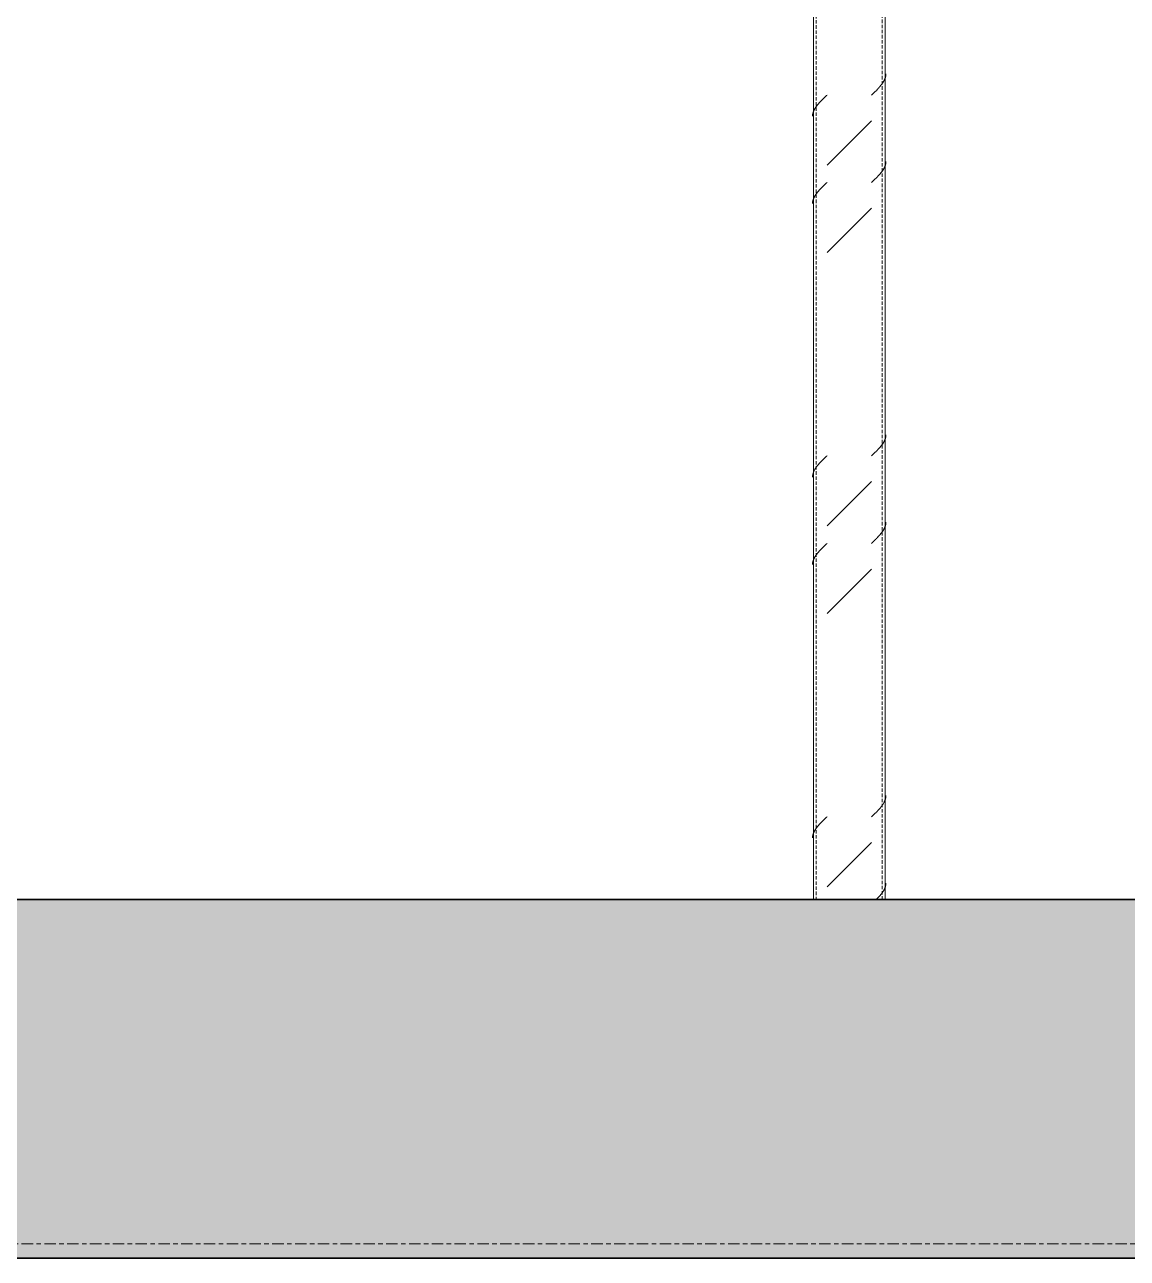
# Model space of a CAD drawing. Header units: centimetres. Extents: x -336 to 16318, y -437 to 1921.
# Drawn here: x 1491.2 to 1644.8, y 44 to 215.9 of the extents above; entities that cross this region are included whole.
import ezdxf

# ---------------------------------------------------------------- set-up
doc = ezdxf.new("R2010")
doc.units = ezdxf.units.CM
doc.linetypes.add('Centre', pattern=[3.175, 0.635, -0.475, 1.59, -0.475])
doc.linetypes.add('Hidden', pattern=[0.714375, 0.47625, -0.238125])
for name, color, linetype, lineweight in [('A-FLOR', 7, 'Continuous', 9), ('A-FLOR-LEVL', 7, 'Continuous', 9), ('A-FLOR-PATT', 7, 'Continuous', 35), ('S-COLS', 7, 'Continuous', 9)]:
    doc.layers.add(name, color=color, linetype=linetype, lineweight=lineweight)

# ---------------------------------------------------------------- blocks, each defined once
blk = doc.blocks.new('PQ_RVR_EST-01_ZZ_ZZ_MO_T_A_rvt-1-Section 6')
at = {"layer": 'A-FLOR-PATT', "lineweight": 9, "true_color": 0x9a9a9a}
h = blk.add_hatch(color=253, dxfattribs=at)
h.paths.add_polyline_path([(5847.05, 44), (5883.73, 44), (5883.73, 94), (3167.55, 94), (3167.55, 89.8), (3171.87, 89.8), (3171.87, 88.8), (3172, 88.8), (3172, 87.8), (3170.5, 87.8), (3170.5, 87.3), (3172, 87.3), (3172, 78.3), (3168.8, 78.3), (3168.8, 68.3), (3173, 68.3), (3172.94, 67.3), (3163, 67.3), (3163.07, 68.3), (3167.21, 68.3), (3167.21, 78.3), (3082.8, 78.3), (3082.8, 68.3), (3087, 68.3), (3086.94, 67.3), (3077, 67.3), (3077.07, 68.3), (3081.21, 68.3), (3081.21, 78.3), (3078, 78.3), (3078, 87.3), (3079.5, 87.3), (3079.44, 87.8), (3078, 87.8), (3078, 88.8), (3078.14, 88.8), (3078.26, 89.8), (3082.45, 89.8), (3082.45, 94), (249.08, 94), (249.08, 44), (5836.92, 44)])
h.paths.add_polyline_path([(3183.32, 67.3), (3179.1, 67.3), (3179.17, 68.3), (3183.31, 68.31), (3183.31, 78.3), (3181.6, 78.3), (3181.6, 87.8), (3181.9, 87.8), (3181.9, 88.8), (3186.3, 88.8), (3186.3, 87.8), (3186.6, 87.8), (3186.6, 83.3), (3242.4, 83.3), (3242.4, 87.8), (3242.7, 87.8), (3242.7, 88.8), (3247.1, 88.8), (3247.1, 87.8), (3247.4, 87.8), (3247.4, 78.3), (3245.7, 78.3), (3245.7, 68.3), (3249.9, 68.3), (3249.84, 67.3), (3239.9, 67.3), (3239.97, 68.3), (3244.11, 68.31), (3244.11, 78.3), (3184.9, 78.3), (3184.9, 68.3), (3189.1, 68.3), (3189.04, 67.3), (3183.53, 67.3)])
h.paths.add_polyline_path([(3091.68, 86.3), (3164, 86.3), (3164, 87.3), (3165.5, 87.3), (3165.5, 87.8), (3164, 87.82), (3164, 88.8), (3161.94, 88.8), (3162.06, 89.8), (3166.25, 89.8), (3166.25, 94), (3083.75, 94), (3083.75, 89.8), (3088.07, 89.8), (3087.95, 88.8), (3086, 88.8), (3086, 87.8), (3084.5, 87.8), (3084.5, 87.3), (3086, 87.3), (3086, 86.3)])
at = {"layer": 'A-FLOR', "lineweight": 35}
for p, q in [((2833.07, 94), (701.16, 94)), ((249.08, 44), (5836.92, 44))]:
    blk.add_line(p, q, dxfattribs=at)
blk = doc.blocks.new('FP_4-Section 6')
at = {"layer": 'S-COLS'}
blk.add_line((1611.09, 94), (1611.09, 375.86), dxfattribs=at)
at = {"layer": 'S-COLS', "color": 9, "true_color": 0xc0c0c0}
for p, q in [((1610.86, 207.99), (1610.89, 208.04)), ((1610.89, 208.04), (1610.92, 208.08)), ((1610.92, 208.08), (1610.94, 208.13)), ((1610.94, 208.13), (1610.97, 208.18)), ((1610.97, 208.18), (1610.99, 208.22)), ((1610.99, 208.22), (1611.01, 208.27)), ((1611.01, 208.27), (1611.03, 208.32)), ((1611.03, 208.32), (1611.05, 208.36)), ((1611.05, 208.36), (1611.07, 208.41)), ((1611.07, 208.41), (1611.09, 208.46)), ((1611.09, 208.46), (1611.1, 208.5)), ((1611.1, 208.5), (1611.12, 208.55)), ((1611.12, 208.55), (1611.13, 208.6)), ((1611.13, 208.6), (1611.14, 208.65)), ((1611.14, 208.65), (1611.15, 208.69)), ((1611.15, 208.69), (1611.17, 208.74)), ((1611.17, 208.79), (1611.18, 208.83)), ((1611.17, 208.74), (1611.17, 208.79)), ((1611.18, 208.83), (1611.19, 208.88)), ((1611.19, 208.93), (1611.2, 208.97)), ((1611.19, 208.88), (1611.19, 208.93)), ((1611.2, 209.02), (1611.2, 209.07)), ((1611.2, 208.97), (1611.2, 209.02)), ((1609.38, 206.31), (1609.43, 206.35)), ((1609.43, 206.35), (1609.48, 206.4)), ((1609.48, 206.4), (1609.53, 206.45)), ((1609.53, 206.45), (1609.58, 206.49)), ((1609.58, 206.49), (1609.63, 206.54)), ((1609.63, 206.54), (1609.67, 206.59)), ((1609.67, 206.59), (1609.72, 206.63)), ((1609.72, 206.63), (1609.77, 206.68)), ((1609.77, 206.68), (1609.82, 206.73)), ((1609.82, 206.73), (1609.86, 206.77)), ((1609.86, 206.77), (1609.91, 206.82)), ((1609.91, 206.82), (1609.96, 206.87)), ((1609.96, 206.87), (1610, 206.92)), ((1610, 206.92), (1610.05, 206.96)), ((1610.05, 206.96), (1610.09, 207.01)), ((1610.09, 207.01), (1610.14, 207.06)), ((1610.14, 207.06), (1610.18, 207.1)), ((1610.18, 207.1), (1610.22, 207.15)), ((1610.22, 207.15), (1610.26, 207.2)), ((1610.26, 207.2), (1610.31, 207.24)), ((1610.31, 207.24), (1610.35, 207.29)), ((1610.35, 207.29), (1610.39, 207.34)), ((1610.39, 207.34), (1610.43, 207.38)), ((1610.43, 207.38), (1610.46, 207.43)), ((1610.46, 207.43), (1610.5, 207.48)), ((1610.5, 207.48), (1610.54, 207.52)), ((1610.54, 207.52), (1610.58, 207.57)), ((1610.58, 207.57), (1610.61, 207.62)), ((1610.61, 207.62), (1610.65, 207.66)), ((1610.65, 207.66), (1610.68, 207.71)), ((1610.68, 207.71), (1610.71, 207.76)), ((1610.71, 207.76), (1610.75, 207.8)), ((1610.75, 207.8), (1610.78, 207.85)), ((1610.78, 207.85), (1610.81, 207.9)), ((1610.81, 207.9), (1610.84, 207.94)), ((1610.84, 207.94), (1610.86, 207.99)), ((1609.18, 206.12), (1609.23, 206.17)), ((1609.23, 206.17), (1609.28, 206.21)), ((1609.28, 206.21), (1609.33, 206.26)), ((1609.33, 206.26), (1609.38, 206.31)), ((1610.97, 195.99), (1610.99, 196.03)), ((1610.99, 196.03), (1611.01, 196.08)), ((1611.01, 196.08), (1611.03, 196.13)), ((1611.03, 196.13), (1611.05, 196.18)), ((1611.05, 196.18), (1611.07, 196.22)), ((1611.07, 196.22), (1611.09, 196.27)), ((1611.09, 196.27), (1611.1, 196.32)), ((1611.1, 196.32), (1611.12, 196.36)), ((1611.12, 196.36), (1611.13, 196.41)), ((1611.13, 196.41), (1611.14, 196.46)), ((1611.14, 196.46), (1611.15, 196.5)), ((1611.15, 196.5), (1611.17, 196.55)), ((1611.17, 196.6), (1611.18, 196.64)), ((1611.17, 196.55), (1611.17, 196.6)), ((1611.18, 196.64), (1611.19, 196.69)), ((1611.19, 196.74), (1611.2, 196.78)), ((1611.19, 196.69), (1611.19, 196.74)), ((1611.2, 196.83), (1611.2, 196.88)), ((1611.2, 196.78), (1611.2, 196.83)), ((1609.53, 194.26), (1609.58, 194.3)), ((1609.58, 194.3), (1609.63, 194.35)), ((1609.63, 194.35), (1609.67, 194.4)), ((1609.67, 194.4), (1609.72, 194.45)), ((1609.72, 194.45), (1609.77, 194.49)), ((1609.77, 194.49), (1609.82, 194.54)), ((1609.82, 194.54), (1609.86, 194.59)), ((1609.86, 194.59), (1609.91, 194.63)), ((1609.91, 194.63), (1609.96, 194.68)), ((1609.96, 194.68), (1610, 194.73)), ((1610, 194.73), (1610.05, 194.77)), ((1610.05, 194.77), (1610.09, 194.82)), ((1610.09, 194.82), (1610.14, 194.87)), ((1610.14, 194.87), (1610.18, 194.91)), ((1610.18, 194.91), (1610.22, 194.96)), ((1610.22, 194.96), (1610.26, 195.01)), ((1610.26, 195.01), (1610.31, 195.05)), ((1610.31, 195.05), (1610.35, 195.1)), ((1610.35, 195.1), (1610.39, 195.15)), ((1610.39, 195.15), (1610.43, 195.19)), ((1610.43, 195.19), (1610.46, 195.24)), ((1610.46, 195.24), (1610.5, 195.29)), ((1610.5, 195.29), (1610.54, 195.33)), ((1610.54, 195.33), (1610.58, 195.38)), ((1610.58, 195.38), (1610.61, 195.43)), ((1610.61, 195.43), (1610.65, 195.47)), ((1610.65, 195.47), (1610.68, 195.52)), ((1610.68, 195.52), (1610.71, 195.57)), ((1610.71, 195.57), (1610.75, 195.61)), ((1610.75, 195.61), (1610.78, 195.66)), ((1610.78, 195.66), (1610.81, 195.71)), ((1610.81, 195.71), (1610.84, 195.75)), ((1610.84, 195.75), (1610.86, 195.8)), ((1610.86, 195.8), (1610.89, 195.85)), ((1610.89, 195.85), (1610.92, 195.89)), ((1610.92, 195.89), (1610.94, 195.94)), ((1610.94, 195.94), (1610.97, 195.99)), ((1609.18, 193.93), (1609.23, 193.98)), ((1609.23, 193.98), (1609.28, 194.02)), ((1609.28, 194.02), (1609.33, 194.07)), ((1609.33, 194.07), (1609.38, 194.12)), ((1609.38, 194.12), (1609.43, 194.16)), ((1609.43, 194.16), (1609.48, 194.21)), ((1609.48, 194.21), (1609.53, 194.26)), ((1611.09, 158.17), (1611.1, 158.22)), ((1611.1, 158.22), (1611.12, 158.26)), ((1611.12, 158.26), (1611.13, 158.31)), ((1611.13, 158.31), (1611.14, 158.36)), ((1611.14, 158.36), (1611.15, 158.4)), ((1611.15, 158.4), (1611.17, 158.45)), ((1611.17, 158.5), (1611.18, 158.54)), ((1611.17, 158.45), (1611.17, 158.5)), ((1611.18, 158.54), (1611.19, 158.59)), ((1611.19, 158.64), (1611.2, 158.68)), ((1611.19, 158.59), (1611.19, 158.64)), ((1611.2, 158.73), (1611.2, 158.78)), ((1611.2, 158.68), (1611.2, 158.73)), ((1609.82, 156.44), (1609.86, 156.49)), ((1609.86, 156.49), (1609.91, 156.53)), ((1609.91, 156.53), (1609.96, 156.58)), ((1609.96, 156.58), (1610, 156.63)), ((1610, 156.63), (1610.05, 156.67)), ((1610.05, 156.67), (1610.09, 156.72)), ((1610.09, 156.72), (1610.14, 156.77)), ((1610.14, 156.77), (1610.18, 156.81)), ((1610.18, 156.81), (1610.22, 156.86)), ((1610.22, 156.86), (1610.26, 156.91)), ((1610.26, 156.91), (1610.31, 156.95)), ((1610.31, 156.95), (1610.35, 157)), ((1610.35, 157), (1610.39, 157.05)), ((1610.39, 157.05), (1610.43, 157.09)), ((1610.43, 157.09), (1610.46, 157.14)), ((1610.46, 157.14), (1610.5, 157.19)), ((1610.5, 157.19), (1610.54, 157.23)), ((1610.54, 157.23), (1610.58, 157.28)), ((1610.58, 157.28), (1610.61, 157.33)), ((1610.61, 157.33), (1610.65, 157.37)), ((1610.65, 157.37), (1610.68, 157.42)), ((1610.68, 157.42), (1610.71, 157.47)), ((1610.71, 157.47), (1610.75, 157.51)), ((1610.75, 157.51), (1610.78, 157.56)), ((1610.78, 157.56), (1610.81, 157.61)), ((1610.81, 157.61), (1610.84, 157.65)), ((1610.84, 157.65), (1610.86, 157.7)), ((1610.86, 157.7), (1610.89, 157.75)), ((1610.89, 157.75), (1610.92, 157.79)), ((1610.92, 157.79), (1610.94, 157.84)), ((1610.94, 157.84), (1610.97, 157.89)), ((1610.97, 157.89), (1610.99, 157.93)), ((1610.99, 157.93), (1611.01, 157.98)), ((1611.01, 157.98), (1611.03, 158.03)), ((1611.03, 158.03), (1611.05, 158.08)), ((1611.05, 158.08), (1611.07, 158.12)), ((1611.07, 158.12), (1611.09, 158.17)), ((1609.18, 155.83), (1609.23, 155.88)), ((1609.23, 155.88), (1609.28, 155.92)), ((1609.28, 155.92), (1609.33, 155.97)), ((1609.33, 155.97), (1609.38, 156.02)), ((1609.38, 156.02), (1609.43, 156.06)), ((1609.43, 156.06), (1609.48, 156.11)), ((1609.48, 156.11), (1609.53, 156.16)), ((1609.53, 156.16), (1609.58, 156.2)), ((1609.58, 156.2), (1609.63, 156.25)), ((1609.63, 156.25), (1609.67, 156.3)), ((1609.67, 156.3), (1609.72, 156.35)), ((1609.72, 156.35), (1609.77, 156.39)), ((1609.77, 156.39), (1609.82, 156.44)), ((1611.13, 146.12), (1611.14, 146.17)), ((1611.14, 146.17), (1611.15, 146.21)), ((1611.15, 146.21), (1611.17, 146.26)), ((1611.17, 146.31), (1611.18, 146.35)), ((1611.17, 146.26), (1611.17, 146.31)), ((1611.18, 146.35), (1611.19, 146.4)), ((1611.19, 146.45), (1611.2, 146.49)), ((1611.19, 146.4), (1611.19, 146.45)), ((1611.2, 146.54), (1611.2, 146.59)), ((1611.2, 146.49), (1611.2, 146.54)), ((1609.96, 144.39), (1610, 144.44)), ((1610, 144.44), (1610.05, 144.48)), ((1610.05, 144.48), (1610.09, 144.53)), ((1610.09, 144.53), (1610.14, 144.58)), ((1610.14, 144.58), (1610.18, 144.62)), ((1610.18, 144.62), (1610.22, 144.67)), ((1610.22, 144.67), (1610.26, 144.72)), ((1610.26, 144.72), (1610.31, 144.76)), ((1610.31, 144.76), (1610.35, 144.81)), ((1610.35, 144.81), (1610.39, 144.86)), ((1610.39, 144.86), (1610.43, 144.9)), ((1610.43, 144.9), (1610.46, 144.95)), ((1610.46, 144.95), (1610.5, 145)), ((1610.5, 145), (1610.54, 145.04)), ((1610.54, 145.04), (1610.58, 145.09)), ((1610.58, 145.09), (1610.61, 145.14)), ((1610.61, 145.14), (1610.65, 145.18)), ((1610.65, 145.18), (1610.68, 145.23)), ((1610.68, 145.23), (1610.71, 145.28)), ((1610.71, 145.28), (1610.75, 145.32)), ((1610.75, 145.32), (1610.78, 145.37)), ((1610.78, 145.37), (1610.81, 145.42)), ((1610.81, 145.42), (1610.84, 145.46)), ((1610.84, 145.46), (1610.86, 145.51)), ((1610.86, 145.51), (1610.89, 145.56)), ((1610.89, 145.56), (1610.92, 145.61)), ((1610.92, 145.61), (1610.94, 145.65)), ((1610.94, 145.65), (1610.97, 145.7)), ((1610.97, 145.7), (1610.99, 145.75)), ((1610.99, 145.75), (1611.01, 145.79)), ((1611.01, 145.79), (1611.03, 145.84)), ((1611.03, 145.84), (1611.05, 145.89)), ((1611.05, 145.89), (1611.07, 145.93)), ((1611.07, 145.93), (1611.09, 145.98)), ((1611.09, 145.98), (1611.1, 146.03)), ((1611.1, 146.03), (1611.12, 146.07)), ((1611.12, 146.07), (1611.13, 146.12)), ((1609.18, 143.64), (1609.23, 143.69)), ((1609.23, 143.69), (1609.28, 143.74)), ((1609.28, 143.74), (1609.33, 143.78)), ((1609.33, 143.78), (1609.38, 143.83)), ((1609.38, 143.83), (1609.43, 143.88)), ((1609.43, 143.88), (1609.48, 143.92)), ((1609.48, 143.92), (1609.53, 143.97)), ((1609.53, 143.97), (1609.58, 144.02)), ((1609.58, 144.02), (1609.63, 144.06)), ((1609.63, 144.06), (1609.67, 144.11)), ((1609.67, 144.11), (1609.72, 144.16)), ((1609.72, 144.16), (1609.77, 144.2)), ((1609.77, 144.2), (1609.82, 144.25)), ((1609.82, 144.25), (1609.86, 144.3)), ((1609.86, 144.3), (1609.91, 144.34)), ((1609.91, 144.34), (1609.96, 144.39)), ((1611.19, 108.35), (1611.2, 108.39)), ((1611.19, 108.3), (1611.19, 108.35)), ((1611.2, 108.44), (1611.2, 108.49)), ((1611.2, 108.39), (1611.2, 108.44)), ((1610.22, 106.57), (1610.26, 106.62)), ((1610.26, 106.62), (1610.31, 106.66)), ((1610.31, 106.66), (1610.35, 106.71)), ((1610.35, 106.71), (1610.39, 106.76)), ((1610.39, 106.76), (1610.43, 106.8)), ((1610.43, 106.8), (1610.46, 106.85)), ((1610.46, 106.85), (1610.5, 106.9)), ((1610.5, 106.9), (1610.54, 106.94)), ((1610.54, 106.94), (1610.58, 106.99)), ((1610.58, 106.99), (1610.61, 107.04)), ((1610.61, 107.04), (1610.65, 107.08)), ((1610.65, 107.08), (1610.68, 107.13)), ((1610.68, 107.13), (1610.71, 107.18)), ((1610.71, 107.18), (1610.75, 107.22)), ((1610.75, 107.22), (1610.78, 107.27)), ((1610.78, 107.27), (1610.81, 107.32)), ((1610.81, 107.32), (1610.84, 107.36)), ((1610.84, 107.36), (1610.86, 107.41)), ((1610.86, 107.41), (1610.89, 107.46)), ((1610.89, 107.46), (1610.92, 107.51)), ((1610.92, 107.51), (1610.94, 107.55)), ((1610.94, 107.55), (1610.97, 107.6)), ((1610.97, 107.6), (1610.99, 107.65)), ((1610.99, 107.65), (1611.01, 107.69)), ((1611.01, 107.69), (1611.03, 107.74)), ((1611.03, 107.74), (1611.05, 107.79)), ((1611.05, 107.79), (1611.07, 107.83)), ((1611.07, 107.83), (1611.09, 107.88)), ((1611.09, 107.88), (1611.1, 107.93)), ((1611.1, 107.93), (1611.12, 107.97)), ((1611.12, 107.97), (1611.13, 108.02)), ((1611.13, 108.02), (1611.14, 108.07)), ((1611.14, 108.07), (1611.15, 108.11)), ((1611.15, 108.11), (1611.17, 108.16)), ((1611.17, 108.21), (1611.18, 108.25)), ((1611.17, 108.16), (1611.17, 108.21)), ((1611.18, 108.25), (1611.19, 108.3)), ((1609.18, 105.54), (1609.23, 105.59)), ((1609.23, 105.59), (1609.28, 105.64)), ((1609.28, 105.64), (1609.33, 105.68)), ((1609.33, 105.68), (1609.38, 105.73)), ((1609.38, 105.73), (1609.43, 105.78)), ((1609.43, 105.78), (1609.48, 105.82)), ((1609.48, 105.82), (1609.53, 105.87)), ((1609.53, 105.87), (1609.58, 105.92)), ((1609.58, 105.92), (1609.63, 105.96)), ((1609.63, 105.96), (1609.67, 106.01)), ((1609.67, 106.01), (1609.72, 106.06)), ((1609.72, 106.06), (1609.77, 106.1)), ((1609.77, 106.1), (1609.82, 106.15)), ((1609.82, 106.15), (1609.86, 106.2)), ((1609.86, 106.2), (1609.91, 106.24)), ((1609.91, 106.24), (1609.96, 106.29)), ((1609.96, 106.29), (1610, 106.34)), ((1610, 106.34), (1610.05, 106.38)), ((1610.05, 106.38), (1610.09, 106.43)), ((1610.09, 106.43), (1610.14, 106.48)), ((1610.14, 106.48), (1610.18, 106.52)), ((1610.18, 106.52), (1610.22, 106.57)), ((1611.2, 96.25), (1611.2, 96.3)), ((1610.34, 94.52), (1610.38, 94.56)), ((1610.38, 94.56), (1610.42, 94.61)), ((1610.42, 94.61), (1610.46, 94.66)), ((1610.46, 94.66), (1610.5, 94.7)), ((1610.5, 94.7), (1610.54, 94.75)), ((1610.54, 94.75), (1610.57, 94.8)), ((1610.57, 94.8), (1610.61, 94.84)), ((1610.61, 94.84), (1610.64, 94.89)), ((1610.64, 94.89), (1610.68, 94.94)), ((1610.68, 94.94), (1610.71, 94.98)), ((1610.71, 94.98), (1610.74, 95.03)), ((1610.74, 95.03), (1610.77, 95.08)), ((1610.77, 95.08), (1610.8, 95.13)), ((1610.8, 95.13), (1610.83, 95.17)), ((1610.83, 95.17), (1610.86, 95.22)), ((1610.86, 95.22), (1610.89, 95.27)), ((1610.89, 95.27), (1610.91, 95.31)), ((1610.91, 95.31), (1610.94, 95.36)), ((1610.94, 95.36), (1610.96, 95.41)), ((1610.96, 95.41), (1610.99, 95.45)), ((1610.99, 95.45), (1611.01, 95.5)), ((1611.01, 95.5), (1611.03, 95.55)), ((1611.03, 95.55), (1611.05, 95.59)), ((1611.05, 95.59), (1611.07, 95.64)), ((1611.07, 95.64), (1611.09, 95.69)), ((1611.09, 95.69), (1611.1, 95.73)), ((1611.1, 95.73), (1611.12, 95.78)), ((1611.12, 95.78), (1611.13, 95.83)), ((1611.13, 95.83), (1611.14, 95.88)), ((1611.14, 95.88), (1611.15, 95.92)), ((1611.15, 95.92), (1611.16, 95.97)), ((1611.16, 95.97), (1611.17, 96.02)), ((1611.17, 96.02), (1611.18, 96.06)), ((1611.18, 96.06), (1611.19, 96.11)), ((1611.19, 96.16), (1611.2, 96.2)), ((1611.19, 96.11), (1611.19, 96.16)), ((1611.2, 96.2), (1611.2, 96.25)), ((1609.86, 94), (1609.9, 94.05)), ((1609.9, 94.05), (1609.95, 94.09)), ((1609.95, 94.09), (1610, 94.14)), ((1610, 94.14), (1610.04, 94.19)), ((1610.04, 94.19), (1610.09, 94.23)), ((1610.09, 94.23), (1610.13, 94.28)), ((1610.13, 94.28), (1610.17, 94.33)), ((1610.17, 94.33), (1610.22, 94.38)), ((1610.22, 94.38), (1610.26, 94.42)), ((1610.26, 94.42), (1610.3, 94.47)), ((1610.3, 94.47), (1610.34, 94.52))]:
    blk.add_line(p, q, dxfattribs=at)
blk = doc.blocks.new('FP_5-Section 6')
at = {"layer": 'S-COLS'}
blk.add_line((1601.09, 375.86), (1601.09, 94), dxfattribs=at)
at = {"layer": 'S-COLS', "color": 9, "true_color": 0xc0c0c0}
for p, q in [((1601.53, 204.58), (1601.56, 204.62)), ((1601.56, 204.62), (1601.6, 204.67)), ((1601.6, 204.67), (1601.63, 204.72)), ((1601.63, 204.72), (1601.67, 204.76)), ((1601.67, 204.76), (1601.71, 204.81)), ((1601.71, 204.81), (1601.75, 204.86)), ((1601.75, 204.86), (1601.79, 204.9)), ((1601.79, 204.9), (1601.83, 204.95)), ((1601.83, 204.95), (1601.87, 205)), ((1601.87, 205), (1601.91, 205.04)), ((1601.91, 205.04), (1601.95, 205.09)), ((1601.95, 205.09), (1602, 205.14)), ((1602, 205.14), (1602.04, 205.19)), ((1602.04, 205.19), (1602.08, 205.23)), ((1602.08, 205.23), (1602.13, 205.28)), ((1602.13, 205.28), (1602.17, 205.33)), ((1602.17, 205.33), (1602.22, 205.37)), ((1602.22, 205.37), (1602.26, 205.42)), ((1602.26, 205.42), (1602.31, 205.47)), ((1602.31, 205.47), (1602.36, 205.51)), ((1602.36, 205.51), (1602.41, 205.56)), ((1602.41, 205.56), (1602.45, 205.61)), ((1602.45, 205.61), (1602.5, 205.65)), ((1602.5, 205.65), (1602.55, 205.7)), ((1602.55, 205.7), (1602.6, 205.75)), ((1602.6, 205.75), (1602.65, 205.79)), ((1602.65, 205.79), (1602.7, 205.84)), ((1602.7, 205.84), (1602.74, 205.89)), ((1602.74, 205.89), (1602.79, 205.93)), ((1602.79, 205.93), (1602.84, 205.98)), ((1602.84, 205.98), (1602.89, 206.03)), ((1602.89, 206.03), (1602.94, 206.07)), ((1602.94, 206.07), (1602.99, 206.12)), ((1600.97, 203.22), (1600.98, 203.27)), ((1600.97, 203.17), (1600.97, 203.22)), ((1600.98, 203.32), (1600.99, 203.36)), ((1600.98, 203.27), (1600.98, 203.32)), ((1600.99, 203.41), (1601, 203.46)), ((1600.99, 203.36), (1600.99, 203.41)), ((1601, 203.46), (1601.01, 203.5)), ((1601.01, 203.5), (1601.02, 203.55)), ((1601.02, 203.55), (1601.03, 203.6)), ((1601.03, 203.6), (1601.04, 203.64)), ((1601.04, 203.64), (1601.06, 203.69)), ((1601.06, 203.69), (1601.07, 203.74)), ((1601.07, 203.74), (1601.09, 203.78)), ((1601.09, 203.78), (1601.11, 203.83)), ((1601.11, 203.83), (1601.12, 203.88)), ((1601.12, 203.88), (1601.14, 203.92)), ((1601.14, 203.92), (1601.17, 203.97)), ((1601.17, 203.97), (1601.19, 204.02)), ((1601.19, 204.02), (1601.21, 204.06)), ((1601.21, 204.06), (1601.23, 204.11)), ((1601.23, 204.11), (1601.26, 204.16)), ((1601.26, 204.16), (1601.28, 204.2)), ((1601.28, 204.2), (1601.31, 204.25)), ((1601.31, 204.25), (1601.34, 204.3)), ((1601.34, 204.3), (1601.37, 204.34)), ((1601.37, 204.34), (1601.4, 204.39)), ((1601.4, 204.39), (1601.43, 204.44)), ((1601.43, 204.44), (1601.46, 204.48)), ((1601.46, 204.48), (1601.49, 204.53)), ((1601.49, 204.53), (1601.53, 204.58)), ((1601.63, 192.53), (1601.67, 192.58)), ((1601.67, 192.58), (1601.71, 192.62)), ((1601.71, 192.62), (1601.75, 192.67)), ((1601.75, 192.67), (1601.79, 192.72)), ((1601.79, 192.72), (1601.83, 192.76)), ((1601.83, 192.76), (1601.87, 192.81)), ((1601.87, 192.81), (1601.91, 192.86)), ((1601.91, 192.86), (1601.95, 192.9)), ((1601.95, 192.9), (1602, 192.95)), ((1602, 192.95), (1602.04, 193)), ((1602.04, 193), (1602.08, 193.04)), ((1602.08, 193.04), (1602.13, 193.09)), ((1602.13, 193.09), (1602.17, 193.14)), ((1602.17, 193.14), (1602.22, 193.18)), ((1602.22, 193.18), (1602.26, 193.23)), ((1602.26, 193.23), (1602.31, 193.28)), ((1602.31, 193.28), (1602.36, 193.32)), ((1602.36, 193.32), (1602.41, 193.37)), ((1602.41, 193.37), (1602.45, 193.42)), ((1602.45, 193.42), (1602.5, 193.46)), ((1602.5, 193.46), (1602.55, 193.51)), ((1602.55, 193.51), (1602.6, 193.56)), ((1602.6, 193.56), (1602.65, 193.6)), ((1602.65, 193.6), (1602.7, 193.65)), ((1602.7, 193.65), (1602.74, 193.7)), ((1602.74, 193.7), (1602.79, 193.74)), ((1602.79, 193.74), (1602.84, 193.79)), ((1602.84, 193.79), (1602.89, 193.84)), ((1602.89, 193.84), (1602.94, 193.88)), ((1602.94, 193.88), (1602.99, 193.93)), ((1600.97, 191.03), (1600.98, 191.08)), ((1600.97, 190.99), (1600.97, 191.03)), ((1600.98, 191.13), (1600.99, 191.17)), ((1600.98, 191.08), (1600.98, 191.13)), ((1600.99, 191.22), (1601, 191.27)), ((1600.99, 191.17), (1600.99, 191.22)), ((1601, 191.27), (1601.01, 191.31)), ((1601.01, 191.31), (1601.02, 191.36)), ((1601.02, 191.36), (1601.03, 191.41)), ((1601.03, 191.41), (1601.04, 191.45)), ((1601.04, 191.45), (1601.06, 191.5)), ((1601.06, 191.5), (1601.07, 191.55)), ((1601.07, 191.55), (1601.09, 191.59)), ((1601.09, 191.59), (1601.11, 191.64)), ((1601.11, 191.64), (1601.12, 191.69)), ((1601.12, 191.69), (1601.14, 191.73)), ((1601.14, 191.73), (1601.17, 191.78)), ((1601.17, 191.78), (1601.19, 191.83)), ((1601.19, 191.83), (1601.21, 191.87)), ((1601.21, 191.87), (1601.23, 191.92)), ((1601.23, 191.92), (1601.26, 191.97)), ((1601.26, 191.97), (1601.28, 192.01)), ((1601.28, 192.01), (1601.31, 192.06)), ((1601.31, 192.06), (1601.34, 192.11)), ((1601.34, 192.11), (1601.37, 192.15)), ((1601.37, 192.15), (1601.4, 192.2)), ((1601.4, 192.2), (1601.43, 192.25)), ((1601.43, 192.25), (1601.46, 192.29)), ((1601.46, 192.29), (1601.49, 192.34)), ((1601.49, 192.34), (1601.53, 192.39)), ((1601.53, 192.39), (1601.56, 192.43)), ((1601.56, 192.43), (1601.6, 192.48)), ((1601.6, 192.48), (1601.63, 192.53)), ((1601.87, 154.71), (1601.91, 154.76)), ((1601.91, 154.76), (1601.95, 154.8)), ((1601.95, 154.8), (1602, 154.85)), ((1602, 154.85), (1602.04, 154.9)), ((1602.04, 154.9), (1602.08, 154.94)), ((1602.08, 154.94), (1602.13, 154.99)), ((1602.13, 154.99), (1602.17, 155.04)), ((1602.17, 155.04), (1602.22, 155.08)), ((1602.22, 155.08), (1602.26, 155.13)), ((1602.26, 155.13), (1602.31, 155.18)), ((1602.31, 155.18), (1602.36, 155.22)), ((1602.36, 155.22), (1602.41, 155.27)), ((1602.41, 155.27), (1602.45, 155.32)), ((1602.45, 155.32), (1602.5, 155.36)), ((1602.5, 155.36), (1602.55, 155.41)), ((1602.55, 155.41), (1602.6, 155.46)), ((1602.6, 155.46), (1602.65, 155.5)), ((1602.65, 155.5), (1602.7, 155.55)), ((1602.7, 155.55), (1602.74, 155.6)), ((1602.74, 155.6), (1602.79, 155.64)), ((1602.79, 155.64), (1602.84, 155.69)), ((1602.84, 155.69), (1602.89, 155.74)), ((1602.89, 155.74), (1602.94, 155.78)), ((1602.94, 155.78), (1602.99, 155.83)), ((1600.98, 153.03), (1600.99, 153.07)), ((1600.98, 152.98), (1600.98, 153.03)), ((1600.99, 153.12), (1601, 153.17)), ((1600.99, 153.07), (1600.99, 153.12)), ((1601, 153.17), (1601.01, 153.21)), ((1601.01, 153.21), (1601.02, 153.26)), ((1601.02, 153.26), (1601.03, 153.31)), ((1601.03, 153.31), (1601.04, 153.35)), ((1601.04, 153.35), (1601.06, 153.4)), ((1601.06, 153.4), (1601.07, 153.45)), ((1601.07, 153.45), (1601.09, 153.49)), ((1601.09, 153.49), (1601.11, 153.54)), ((1601.11, 153.54), (1601.12, 153.59)), ((1601.12, 153.59), (1601.14, 153.63)), ((1601.14, 153.63), (1601.17, 153.68)), ((1601.17, 153.68), (1601.19, 153.73)), ((1601.19, 153.73), (1601.21, 153.77)), ((1601.21, 153.77), (1601.23, 153.82)), ((1601.23, 153.82), (1601.26, 153.87)), ((1601.26, 153.87), (1601.28, 153.91)), ((1601.28, 153.91), (1601.31, 153.96)), ((1601.31, 153.96), (1601.34, 154.01)), ((1601.34, 154.01), (1601.37, 154.05)), ((1601.37, 154.05), (1601.4, 154.1)), ((1601.4, 154.1), (1601.43, 154.15)), ((1601.43, 154.15), (1601.46, 154.19)), ((1601.46, 154.19), (1601.49, 154.24)), ((1601.49, 154.24), (1601.53, 154.29)), ((1601.53, 154.29), (1601.56, 154.33)), ((1601.56, 154.33), (1601.6, 154.38)), ((1601.6, 154.38), (1601.63, 154.43)), ((1601.63, 154.43), (1601.67, 154.48)), ((1601.67, 154.48), (1601.71, 154.52)), ((1601.71, 154.52), (1601.75, 154.57)), ((1601.75, 154.57), (1601.79, 154.62)), ((1601.79, 154.62), (1601.83, 154.66)), ((1601.83, 154.66), (1601.87, 154.71)), ((1600.97, 152.93), (1600.98, 152.98)), ((1600.97, 152.89), (1600.97, 152.93)), ((1602, 142.66), (1602.04, 142.71)), ((1602.04, 142.71), (1602.08, 142.75)), ((1602.08, 142.75), (1602.13, 142.8)), ((1602.13, 142.8), (1602.17, 142.85)), ((1602.17, 142.85), (1602.22, 142.89)), ((1602.22, 142.89), (1602.26, 142.94)), ((1602.26, 142.94), (1602.31, 142.99)), ((1602.31, 142.99), (1602.36, 143.03)), ((1602.36, 143.03), (1602.41, 143.08)), ((1602.41, 143.08), (1602.45, 143.13)), ((1602.45, 143.13), (1602.5, 143.17)), ((1602.5, 143.17), (1602.55, 143.22)), ((1602.55, 143.22), (1602.6, 143.27)), ((1602.6, 143.27), (1602.65, 143.31)), ((1602.65, 143.31), (1602.7, 143.36)), ((1602.7, 143.36), (1602.74, 143.41)), ((1602.74, 143.41), (1602.79, 143.45)), ((1602.79, 143.45), (1602.84, 143.5)), ((1602.84, 143.5), (1602.89, 143.55)), ((1602.89, 143.55), (1602.94, 143.59)), ((1602.94, 143.59), (1602.99, 143.64)), ((1601, 140.98), (1601.01, 141.02)), ((1601.01, 141.02), (1601.02, 141.07)), ((1601.02, 141.07), (1601.03, 141.12)), ((1601.03, 141.12), (1601.04, 141.16)), ((1601.04, 141.16), (1601.06, 141.21)), ((1601.06, 141.21), (1601.07, 141.26)), ((1601.07, 141.26), (1601.09, 141.3)), ((1601.09, 141.3), (1601.11, 141.35)), ((1601.11, 141.35), (1601.12, 141.4)), ((1601.12, 141.4), (1601.14, 141.44)), ((1601.14, 141.44), (1601.17, 141.49)), ((1601.17, 141.49), (1601.19, 141.54)), ((1601.19, 141.54), (1601.21, 141.58)), ((1601.21, 141.58), (1601.23, 141.63)), ((1601.23, 141.63), (1601.26, 141.68)), ((1601.26, 141.68), (1601.28, 141.72)), ((1601.28, 141.72), (1601.31, 141.77)), ((1601.31, 141.77), (1601.34, 141.82)), ((1601.34, 141.82), (1601.37, 141.86)), ((1601.37, 141.86), (1601.4, 141.91)), ((1601.4, 141.91), (1601.43, 141.96)), ((1601.43, 141.96), (1601.46, 142.01)), ((1601.46, 142.01), (1601.49, 142.05)), ((1601.49, 142.05), (1601.53, 142.1)), ((1601.53, 142.1), (1601.56, 142.15)), ((1601.56, 142.15), (1601.6, 142.19)), ((1601.6, 142.19), (1601.63, 142.24)), ((1601.63, 142.24), (1601.67, 142.29)), ((1601.67, 142.29), (1601.71, 142.33)), ((1601.71, 142.33), (1601.75, 142.38)), ((1601.75, 142.38), (1601.79, 142.43)), ((1601.79, 142.43), (1601.83, 142.47)), ((1601.83, 142.47), (1601.87, 142.52)), ((1601.87, 142.52), (1601.91, 142.57)), ((1601.91, 142.57), (1601.95, 142.61)), ((1601.95, 142.61), (1602, 142.66)), ((1600.97, 140.74), (1600.98, 140.79)), ((1600.97, 140.7), (1600.97, 140.74)), ((1600.98, 140.84), (1600.99, 140.88)), ((1600.98, 140.79), (1600.98, 140.84)), ((1600.99, 140.93), (1601, 140.98)), ((1600.99, 140.88), (1600.99, 140.93)), ((1602.26, 104.84), (1602.31, 104.89)), ((1602.31, 104.89), (1602.36, 104.93)), ((1602.36, 104.93), (1602.41, 104.98)), ((1602.41, 104.98), (1602.45, 105.03)), ((1602.45, 105.03), (1602.5, 105.07)), ((1602.5, 105.07), (1602.55, 105.12)), ((1602.55, 105.12), (1602.6, 105.17)), ((1602.6, 105.17), (1602.65, 105.21)), ((1602.65, 105.21), (1602.7, 105.26)), ((1602.7, 105.26), (1602.74, 105.31)), ((1602.74, 105.31), (1602.79, 105.35)), ((1602.79, 105.35), (1602.84, 105.4)), ((1602.84, 105.4), (1602.89, 105.45)), ((1602.89, 105.45), (1602.94, 105.49)), ((1602.94, 105.49), (1602.99, 105.54)), ((1601.07, 103.16), (1601.09, 103.2)), ((1601.09, 103.2), (1601.11, 103.25)), ((1601.11, 103.25), (1601.12, 103.3)), ((1601.12, 103.3), (1601.14, 103.34)), ((1601.14, 103.34), (1601.17, 103.39)), ((1601.17, 103.39), (1601.19, 103.44)), ((1601.19, 103.44), (1601.21, 103.48)), ((1601.21, 103.48), (1601.23, 103.53)), ((1601.23, 103.53), (1601.26, 103.58)), ((1601.26, 103.58), (1601.28, 103.62)), ((1601.28, 103.62), (1601.31, 103.67)), ((1601.31, 103.67), (1601.34, 103.72)), ((1601.34, 103.72), (1601.37, 103.76)), ((1601.37, 103.76), (1601.4, 103.81)), ((1601.4, 103.81), (1601.43, 103.86)), ((1601.43, 103.86), (1601.46, 103.91)), ((1601.46, 103.91), (1601.49, 103.95)), ((1601.49, 103.95), (1601.53, 104)), ((1601.53, 104), (1601.56, 104.05)), ((1601.56, 104.05), (1601.6, 104.09)), ((1601.6, 104.09), (1601.63, 104.14)), ((1601.63, 104.14), (1601.67, 104.19)), ((1601.67, 104.19), (1601.71, 104.23)), ((1601.71, 104.23), (1601.75, 104.28)), ((1601.75, 104.28), (1601.79, 104.33)), ((1601.79, 104.33), (1601.83, 104.37)), ((1601.83, 104.37), (1601.87, 104.42)), ((1601.87, 104.42), (1601.91, 104.47)), ((1601.91, 104.47), (1601.95, 104.51)), ((1601.95, 104.51), (1602, 104.56)), ((1602, 104.56), (1602.04, 104.61)), ((1602.04, 104.61), (1602.08, 104.65)), ((1602.08, 104.65), (1602.13, 104.7)), ((1602.13, 104.7), (1602.17, 104.75)), ((1602.17, 104.75), (1602.22, 104.79)), ((1602.22, 104.79), (1602.26, 104.84)), ((1600.97, 102.64), (1600.98, 102.69)), ((1600.97, 102.6), (1600.97, 102.64)), ((1600.98, 102.74), (1600.99, 102.78)), ((1600.98, 102.69), (1600.98, 102.74)), ((1600.99, 102.83), (1601, 102.88)), ((1600.99, 102.78), (1600.99, 102.83)), ((1601, 102.88), (1601.01, 102.92)), ((1601.01, 102.92), (1601.02, 102.97)), ((1601.02, 102.97), (1601.03, 103.02)), ((1601.03, 103.02), (1601.04, 103.06)), ((1601.04, 103.06), (1601.06, 103.11)), ((1601.06, 103.11), (1601.07, 103.16))]:
    blk.add_line(p, q, dxfattribs=at)
blk = doc.blocks.new('HSS Rectangular-Column - 100 x 100 mm-V3-Section 6')
at = {"layer": 'S-COLS', "true_color": 0xc0c0c0}
h = blk.add_hatch(dxfattribs=at)
h.set_pattern_fill('FP_3', color=9, style=0, pattern_type=2)
h.set_pattern_definition([(45, (4582.815, 712), (-25.1447, 25.1447), []), (45, (4582.815, 750.1), (-25.1447, 25.1447), [])])
h.paths.add_polyline_path([(1609.18, 94), (1609.18, 375.86), (1608.62, 375.81), (1608.52, 375.4), (1608.26, 375.07), (1607.76, 374.87), (1607.16, 374.86), (1604.15, 374.95), (1603.82, 375.22), (1603.64, 375.6), (1603.6, 375.86), (1602.99, 375.81), (1602.99, 94)])
h.paths.add_polyline_path([(1605.07, 375.36), (1607.58, 375.45), (1607.91, 375.72), (1607.91, 375.86), (1604.23, 375.86), (1604.57, 375.51), (1604.86, 375.38)])
at = {"layer": 'S-COLS', "linetype": 'Hidden'}
for p, q in [((1601.49, 375.86), (1601.49, 94)), ((1610.69, 94), (1610.69, 375.86))]:
    blk.add_line(p, q, dxfattribs=at)
at = {"layer": 'S-COLS'}
for name in ['FP_5-Section 6', 'FP_4-Section 6']:
    blk.add_blockref(name, (0, 0), dxfattribs=at)

msp = doc.modelspace()

# ---------------------------------------------------------------- hatches: boundary and pattern name
at = {"layer": 'A-FLOR-PATT', "lineweight": 9, "true_color": 0x9a9a9a}
h = msp.add_hatch(color=253, dxfattribs=at)
h.paths.add_polyline_path([(5896.037, 44), (5936.919, 44), (5936.919, 94), (5590.714, 94), (5590.714, 85.116), (5586.714, 85.116), (5586.714, 94), (3720.707, 94), (3720.707, 85.116), (3716.707, 85.116), (3716.707, 94), (3167.554, 94), (3167.554, 89.8), (3171.866, 89.766), (3171.866, 88.8), (3172.004, 88.8), (3172.004, 87.8), (3170.504, 87.8), (3170.504, 87.3), (3172.004, 87.3), (3172.004, 78.3), (3168.798, 78.3), (3168.798, 68.3), (3173.004, 68.3), (3172.942, 67.3), (3163.004, 67.3), (3163.066, 68.3), (3167.21, 68.3), (3167.21, 78.3), (3082.798, 78.3), (3082.798, 68.3), (3087.004, 68.3), (3086.942, 67.3), (3077.004, 67.3), (3077.066, 68.3), (3081.21, 68.3), (3081.21, 78.3), (3078.004, 78.3), (3078.004, 87.3), (3079.504, 87.3), (3079.438, 87.8), (3078.004, 87.8), (3078.004, 88.8), (3078.142, 88.8), (3078.256, 89.8), (3082.454, 89.8), (3082.454, 94), (2573.487, 94), (2573.487, 85.116), (2569.487, 85.116), (2569.487, 94), (270.769, 94), (270.769, 44), (5847.053, 44)])
h.paths.add_polyline_path([(3184.104, 67.3), (3179.104, 67.3), (3179.166, 68.3), (3183.31, 68.315), (3183.31, 78.3), (3181.604, 78.3), (3181.604, 87.8), (3181.904, 87.8), (3181.904, 88.8), (3186.304, 88.8), (3186.304, 87.8), (3186.604, 87.8), (3186.604, 83.3), (3242.404, 83.3), (3242.404, 87.8), (3242.704, 87.8), (3242.704, 88.8), (3247.104, 88.8), (3247.104, 87.8), (3247.404, 87.8), (3247.404, 78.3), (3245.698, 78.3), (3245.698, 68.3), (3249.904, 68.3), (3249.842, 67.3), (3239.904, 67.3), (3239.966, 68.3), (3244.11, 68.315), (3244.11, 78.3), (3184.898, 78.3), (3184.898, 68.3), (3189.104, 68.3), (3189.042, 67.3), (3184.116, 67.3)])
h.paths.add_polyline_path([(3086.004, 86.3), (3164.004, 86.3), (3164.004, 87.3), (3165.504, 87.3), (3165.504, 87.8), (3164.004, 87.818), (3164.004, 88.8), (3161.942, 88.8), (3162.056, 89.8), (3166.254, 89.8), (3166.254, 94), (3083.754, 94), (3083.754, 89.8), (3088.066, 89.8), (3087.952, 88.8), (3086.004, 88.8), (3086.004, 87.8), (3084.504, 87.8), (3084.504, 87.3), (3086.004, 87.3)])

# ---------------------------------------------------------------- linework, layer by layer
at = {"layer": 'A-FLOR', "lineweight": 35}
for p, q in [((2569.487, 94), (701.161, 94)), ((270.769, 44), (5836.919, 44))]:
    msp.add_line(p, q, dxfattribs=at)
at = {"layer": 'A-FLOR-LEVL', "color": 253, "linetype": 'Centre', "true_color": 0xaaaaaa}
for p, q in [((-335.96, 94), (6318.896, 94)), ((-335.96, 46.025), (6445.896, 46.025))]:
    msp.add_line(p, q, dxfattribs=at)

# ---------------------------------------------------------------- block references
at = {"lineweight": 5}
msp.add_blockref('PQ_RVR_EST-01_ZZ_ZZ_MO_T_A_rvt-1-Section 6', (0, 0), dxfattribs=at)
at = {"layer": 'S-COLS'}
msp.add_blockref('HSS Rectangular-Column - 100 x 100 mm-V3-Section 6', (0, 0), dxfattribs=at)

doc.saveas('drawing.dxf')
